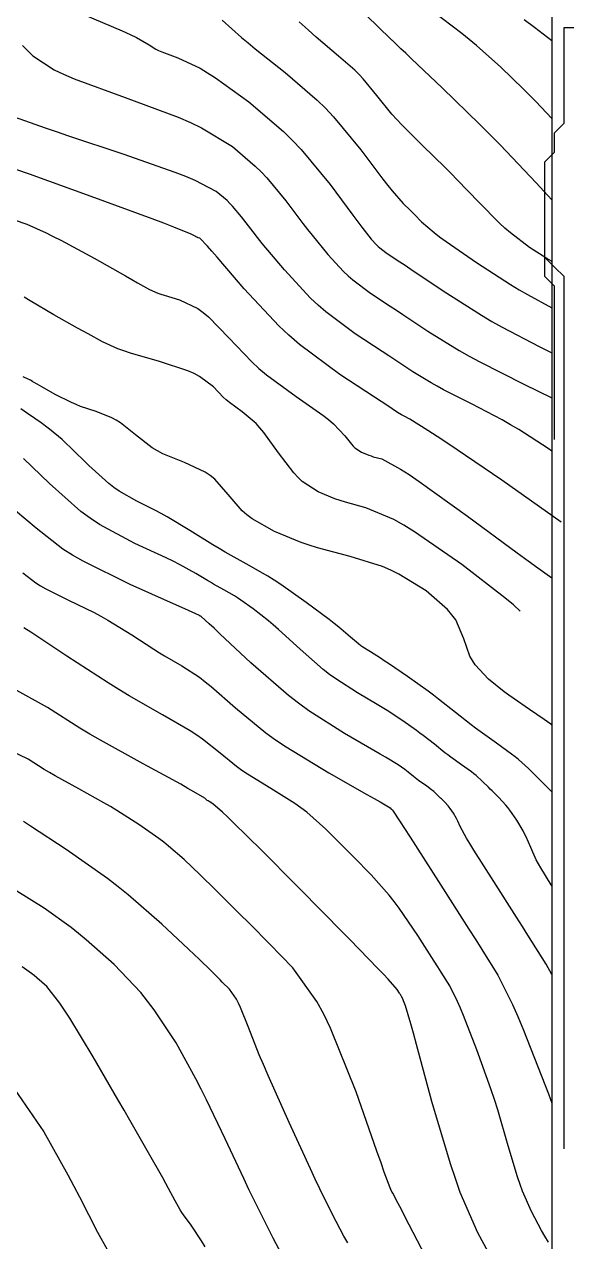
# Model space of a CAD drawing. Header units: metres. Extents: x 837117 to 838479, y 1189012 to 1191015.
# Drawn here: x 838421.5 to 838478.8, y 1189534.6 to 1189661.6 of the extents above; entities that cross this region are included whole.
import ezdxf

# ---------------------------------------------------------------- set-up
doc = ezdxf.new("R2010")
doc.units = ezdxf.units.M
doc.header["$LTSCALE"] = 0.3
for name, color, linetype in [('COTAS 10', 1, 'Continuous'), ('COTAS INT', 252, 'Continuous'), ('DRENAJE', 5, 'Continuous'), ('MARCO IMP', 130, 'Continuous')]:
    doc.layers.add(name, color=color, linetype=linetype)

msp = doc.modelspace()

# ---------------------------------------------------------------- linework, layer by layer
at = {"layer": 'COTAS 10'}
for points in [[(838476.51, 1189651.77), (838474.84, 1189653.53), (838474.2, 1189654.18), (838473.55, 1189654.83), (838471.2, 1189657.12), (838468.65, 1189659.39), (838467.89, 1189660.02), (838467.11, 1189660.65), (838464.08, 1189662.95)], [(838421.27, 1189659.4), (838422.34, 1189658.31), (838424.58, 1189656.84), (838425.55, 1189656.38), (838426.67, 1189655.9), (838431.98, 1189653.96), (838437.52, 1189651.91), (838438.79, 1189651.35), (838439.95, 1189650.8), (838443.19, 1189648.84), (838445.57, 1189646.8), (838446.18, 1189646.2), (838446.77, 1189645.58), (838448.74, 1189643.19), (838450.54, 1189640.81), (838451.02, 1189640.19), (838451.49, 1189639.59), (838453.13, 1189637.58), (838454.78, 1189635.81), (838455.26, 1189635.37), (838455.74, 1189634.94), (838457.58, 1189633.57), (838459.65, 1189632.2), (838460.29, 1189631.78), (838460.96, 1189631.34), (838463.58, 1189629.58), (838466.83, 1189627.58), (838467.88, 1189626.99), (838468.99, 1189626.38), (838473.58, 1189624.05), (838476.51, 1189622.63)], [(838476.51, 1189588.51), (838476.4, 1189588.6), (838476.07, 1189588.84), (838475.72, 1189589.1), (838474.18, 1189590.13), (838472.47, 1189591.3), (838472.01, 1189591.64), (838471.54, 1189591.99), (838469.9, 1189593.3), (838468.51, 1189594.78), (838468.22, 1189595.23), (838467.95, 1189595.69), (838467.32, 1189597.52), (838466.48, 1189599.47), (838466.09, 1189600.01), (838465.63, 1189600.55), (838463.41, 1189602.52), (838460.56, 1189604.26), (838459.71, 1189604.67), (838458.84, 1189605.04), (838455.45, 1189606.08), (838452.07, 1189606.98), (838451.2, 1189607.26), (838450.36, 1189607.55), (838447.56, 1189608.69), (838445.24, 1189610.03), (838444.69, 1189610.44), (838444.19, 1189610.87), (838442.74, 1189612.56), (838441.33, 1189614.17), (838440.85, 1189614.55), (838440.34, 1189614.9), (838438.17, 1189615.89), (838435.92, 1189616.81), (838435.35, 1189617.11), (838434.81, 1189617.43), (838433.08, 1189618.77), (838431.49, 1189620.03), (838431.05, 1189620.31), (838430.6, 1189620.56), (838428.98, 1189621.21), (838427.33, 1189621.75), (838426.87, 1189621.94), (838426.4, 1189622.14), (838424.69, 1189623), (838423.29, 1189623.78), (838422.8, 1189624.06), (838422.41, 1189624.27), (838422.35, 1189624.31), (838422.33, 1189624.32), (838422.31, 1189624.34), (838422.23, 1189624.4), (838422.12, 1189624.47), (838422.08, 1189624.49), (838422.04, 1189624.51), (838421.87, 1189624.57), (838421.34, 1189624.84)], [(838476.17, 1189534.56), (838475.79, 1189535.2), (838475.44, 1189535.81), (838474.37, 1189537.76), (838473.45, 1189539.88), (838473.19, 1189540.6), (838472.93, 1189541.38), (838471.96, 1189544.64), (838470.86, 1189548.39), (838470.52, 1189549.47), (838470.16, 1189550.56), (838468.69, 1189554.64), (838467.29, 1189558.22), (838466.97, 1189558.99), (838466.68, 1189559.67), (838465.85, 1189561.31), (838464.95, 1189562.74), (838464.61, 1189563.28), (838464.23, 1189563.88), (838462.52, 1189566.56), (838460.57, 1189569.41), (838460.04, 1189570.11), (838459.52, 1189570.78), (838457.65, 1189572.9), (838455.81, 1189574.77), (838455.29, 1189575.28), (838454.78, 1189575.8), (838452.94, 1189577.65), (838450.93, 1189579.42), (838450.32, 1189579.89), (838449.69, 1189580.34), (838447.19, 1189581.91), (838444.76, 1189583.38), (838444.17, 1189583.78), (838443.61, 1189584.18), (838441.9, 1189585.58), (838440.07, 1189587.04), (838439.45, 1189587.47), (838438.77, 1189587.91), (838435.89, 1189589.57), (838432.4, 1189591.57), (838431.34, 1189592.21), (838430.23, 1189592.9), (838425.89, 1189595.71), (838422.14, 1189598.19), (838421.41, 1189598.66)], [(838440.35, 1189534.09), (838439.97, 1189534.73), (838438.87, 1189536.36), (838438.08, 1189537.41), (838437.89, 1189537.68), (838437.72, 1189537.95), (838437.2, 1189538.87), (838436.52, 1189540.18), (838436.24, 1189540.69), (838435.92, 1189541.27), (838434.43, 1189543.9), (838432.48, 1189547.29), (838431.88, 1189548.35), (838431.23, 1189549.46), (838428.66, 1189553.9), (838426.23, 1189557.93), (838425.67, 1189558.78), (838425.17, 1189559.52), (838423.8, 1189561.24), (838422.78, 1189562.15), (838422.5, 1189562.38), (838422.22, 1189562.59), (838421.24, 1189563.3)]]:
    msp.add_lwpolyline(points, dxfattribs=at)
at = {"layer": 'COTAS INT'}
for points in [[(838427.56, 1189662.65), (838431.68, 1189660.9), (838432.5, 1189660.53), (838433.18, 1189660.21), (838434.48, 1189659.47), (838435.18, 1189659.01), (838435.48, 1189658.87), (838435.83, 1189658.72), (838437.49, 1189658.11), (838439.82, 1189657.01), (838440.59, 1189656.55), (838441.42, 1189656.02), (838444.88, 1189653.52), (838448.51, 1189650.41), (838449.45, 1189649.48), (838450.35, 1189648.53), (838453.37, 1189644.88), (838455.75, 1189641.68), (838456.25, 1189641.01), (838456.68, 1189640.44), (838457.67, 1189639.18), (838458.22, 1189638.58), (838458.39, 1189638.43), (838458.55, 1189638.28), (838459.18, 1189637.81), (838460.49, 1189636.94), (838461.09, 1189636.54), (838461.79, 1189636.07), (838465.17, 1189633.8), (838469.16, 1189631.26), (838470.25, 1189630.61), (838471.33, 1189630), (838475.17, 1189627.99), (838476.51, 1189627.33)], [(838442.12, 1189662.03), (838444.13, 1189660.23), (838444.82, 1189659.65), (838445.56, 1189659.04), (838448.69, 1189656.57), (838452.02, 1189653.7), (838452.89, 1189652.84), (838453.73, 1189651.95), (838456.57, 1189648.5), (838458.88, 1189645.43), (838459.39, 1189644.78), (838459.84, 1189644.22), (838460.99, 1189642.92), (838461.76, 1189642.18), (838461.96, 1189641.97), (838462.17, 1189641.76), (838462.9, 1189640.99), (838464.22, 1189639.87), (838464.8, 1189639.44), (838465.47, 1189638.95), (838468.66, 1189636.75), (838472.2, 1189634.46), (838473.1, 1189633.92), (838473.96, 1189633.41), (838476.51, 1189632.04)], [(838476.51, 1189636.84), (838476.46, 1189636.88), (838476, 1189637.16), (838474.18, 1189638.33), (838472.18, 1189639.85), (838471.61, 1189640.34), (838471.03, 1189640.87), (838468.88, 1189643.03), (838466.64, 1189645.39), (838466.01, 1189646.03), (838465.38, 1189646.67), (838463.03, 1189648.94), (838460.86, 1189651.11), (838460.32, 1189651.68), (838459.82, 1189652.24), (838458.26, 1189654.17), (838456.82, 1189655.92), (838456.39, 1189656.37), (838455.95, 1189656.8), (838454.26, 1189658.26), (838451.92, 1189660.24), (838451.07, 1189661.01), (838450.13, 1189661.87)], [(838476.51, 1189643.3), (838474.86, 1189645.08), (838471.12, 1189649.01), (838470.06, 1189650.08), (838469, 1189651.15), (838465.08, 1189654.96), (838461.87, 1189657.99), (838461.26, 1189658.58), (838460.76, 1189659.05), (838459.95, 1189659.83), (838459.91, 1189659.88), (838459.9, 1189659.89), (838459.88, 1189659.91), (838459.83, 1189659.95), (838458.28, 1189661.44), (838457.31, 1189662.36)], [(838473.63, 1189662.09), (838474.71, 1189661.29), (838475.61, 1189660.61), (838476.51, 1189659.9)], [(838476.51, 1189617.06), (838476.13, 1189617.35), (838473.05, 1189619.33), (838472.19, 1189619.84), (838471.32, 1189620.33), (838468.13, 1189622), (838465.22, 1189623.47), (838464.53, 1189623.84), (838463.9, 1189624.19), (838462, 1189625.35), (838460.13, 1189626.6), (838459.5, 1189627.02), (838458.82, 1189627.46), (838455.98, 1189629.33), (838452.94, 1189631.6), (838452.13, 1189632.31), (838451.33, 1189633.05), (838448.6, 1189635.98), (838446.3, 1189638.74), (838445.79, 1189639.37), (838445.33, 1189639.94), (838444.12, 1189641.5), (838443.19, 1189642.63), (838442.91, 1189642.92), (838442.62, 1189643.21), (838441.5, 1189644.16), (838439.3, 1189645.31), (838438.32, 1189645.71), (838437.19, 1189646.15), (838431.77, 1189648.05), (838426.11, 1189649.94), (838424.82, 1189650.38), (838423.66, 1189650.78), (838420.43, 1189651.92)], [(838477.47, 1189609.67), (838471.28, 1189614.04), (838465.66, 1189617.86), (838464.53, 1189618.61), (838463.58, 1189619.24), (838461.7, 1189620.42), (838461.09, 1189620.73), (838460.95, 1189620.8), (838460.82, 1189620.88), (838460.42, 1189621.12), (838459.29, 1189621.86), (838458.7, 1189622.25), (838457.99, 1189622.72), (838454.39, 1189625.09), (838450.18, 1189628.21), (838449.08, 1189629.16), (838448.01, 1189630.14), (838444.39, 1189634), (838441.59, 1189637.3), (838441.04, 1189637.94), (838440.59, 1189638.45), (838439.77, 1189639.29), (838439.61, 1189639.34), (838439.58, 1189639.35), (838439.54, 1189639.36), (838439.46, 1189639.4), (838439.33, 1189639.47), (838439.28, 1189639.5), (838439.21, 1189639.54), (838438.88, 1189639.72), (838437.05, 1189640.45), (838436.03, 1189640.84), (838434.79, 1189641.3), (838428.45, 1189643.63), (838421.99, 1189645.96), (838420.67, 1189646.41)], [(838420.4, 1189641.21), (838421.72, 1189640.74), (838423.76, 1189639.84), (838424.48, 1189639.48), (838425.28, 1189639.07), (838428.74, 1189637.19), (838432.02, 1189635.35), (838432.69, 1189634.97), (838433.27, 1189634.64), (838434.54, 1189633.93), (838435.39, 1189633.56), (838435.71, 1189633.45), (838436.07, 1189633.33), (838437.66, 1189632.86), (838439.56, 1189631.95), (838440.11, 1189631.55), (838440.67, 1189631.09), (838442.79, 1189628.9), (838445.19, 1189626.38), (838445.94, 1189625.71), (838446.72, 1189625.05), (838449.82, 1189622.79), (838452.63, 1189620.83), (838453.22, 1189620.37), (838453.73, 1189619.94), (838454.92, 1189618.69), (838455.59, 1189617.8), (838455.78, 1189617.6), (838455.96, 1189617.43), (838456.66, 1189616.96), (838457.41, 1189616.65), (838457.64, 1189616.58), (838457.87, 1189616.5), (838458.78, 1189616.26), (838460.73, 1189615.21), (838461.62, 1189614.63), (838462.66, 1189613.92), (838467.7, 1189610.29), (838472.9, 1189606.47), (838474.05, 1189605.64), (838475.06, 1189604.9), (838476.51, 1189603.87)], [(838473.21, 1189600.4), (838472.5, 1189601.04), (838471.62, 1189601.78), (838467.11, 1189605.25), (838462.19, 1189608.66), (838461.06, 1189609.36), (838460.02, 1189609.95), (838457.11, 1189611.17), (838454.97, 1189611.74), (838454.42, 1189611.92), (838453.88, 1189612.1), (838452.11, 1189612.83), (838450.47, 1189613.92), (838450.03, 1189614.34), (838449.58, 1189614.81), (838448, 1189616.91), (838446.47, 1189619.04), (838446.05, 1189619.52), (838445.64, 1189619.97), (838444.19, 1189621.19), (838442.87, 1189622.16), (838442.54, 1189622.44), (838442.22, 1189622.72), (838441.19, 1189623.8), (838439.76, 1189624.88), (838439.19, 1189625.17), (838438.54, 1189625.45), (838435.56, 1189626.43), (838432.53, 1189627.31), (838431.85, 1189627.54), (838431.24, 1189627.76), (838429.61, 1189628.47), (838428.12, 1189629.3), (838427.6, 1189629.59), (838427.03, 1189629.91), (838424.56, 1189631.3), (838422.06, 1189632.77), (838421.46, 1189633.15)], [(838476.51, 1189581.54), (838475.54, 1189582.51), (838475.26, 1189582.79), (838474.99, 1189583.06), (838474.07, 1189583.98), (838473.03, 1189584.92), (838472.68, 1189585.2), (838472.31, 1189585.49), (838470.74, 1189586.61), (838469.03, 1189587.83), (838468.56, 1189588.18), (838468.1, 1189588.53), (838466.44, 1189589.83), (838464.68, 1189591.22), (838464.15, 1189591.62), (838463.6, 1189592.03), (838461.45, 1189593.56), (838459.47, 1189594.92), (838459.03, 1189595.21), (838458.63, 1189595.47), (838457.57, 1189596.13), (838456.79, 1189596.63), (838456.57, 1189596.79), (838456.35, 1189596.97), (838455.51, 1189597.69), (838454.29, 1189598.73), (838453.81, 1189599.1), (838453.28, 1189599.51), (838450.88, 1189601.3), (838448.24, 1189603.16), (838447.55, 1189603.61), (838446.88, 1189604.03), (838444.63, 1189605.33), (838442.43, 1189606.55), (838441.8, 1189606.92), (838441.15, 1189607.3), (838438.72, 1189608.79), (838436.36, 1189610.23), (838435.75, 1189610.57), (838435.17, 1189610.89), (838433.22, 1189611.85), (838431.36, 1189612.91), (838430.82, 1189613.3), (838430.27, 1189613.72), (838428.21, 1189615.59), (838426.29, 1189617.46), (838425.83, 1189617.89), (838425.4, 1189618.28), (838424.09, 1189619.36), (838423.07, 1189620.12), (838422.82, 1189620.3), (838422.57, 1189620.48), (838421.81, 1189621.02), (838421.09, 1189621.5)], [(838476.51, 1189571.72), (838476.43, 1189571.85), (838475.35, 1189573.62), (838475.11, 1189574.05), (838474.89, 1189574.46), (838474.31, 1189575.74), (838473.82, 1189576.86), (838473.66, 1189577.17), (838473.5, 1189577.48), (838472.84, 1189578.6), (838472.11, 1189579.64), (838471.91, 1189579.9), (838471.71, 1189580.15), (838470.97, 1189580.95), (838470.27, 1189581.66), (838470.08, 1189581.84), (838469.9, 1189582.02), (838469.29, 1189582.63), (838468.6, 1189583.25), (838468.37, 1189583.43), (838468.13, 1189583.62), (838467.09, 1189584.37), (838465.96, 1189585.17), (838465.65, 1189585.4), (838465.35, 1189585.63), (838464.26, 1189586.5), (838463.09, 1189587.41), (838462.74, 1189587.67), (838462.38, 1189587.94), (838460.96, 1189588.96), (838459.31, 1189590.04), (838458.81, 1189590.35), (838458.29, 1189590.67), (838456.22, 1189591.87), (838453.96, 1189593.32), (838453.31, 1189593.8), (838452.66, 1189594.31), (838450.24, 1189596.41), (838447.99, 1189598.47), (838447.44, 1189598.95), (838446.93, 1189599.38), (838445.34, 1189600.64), (838444.05, 1189601.55), (838443.71, 1189601.77), (838443.38, 1189601.98), (838442.27, 1189602.62), (838441.19, 1189603.22), (838440.88, 1189603.4), (838440.57, 1189603.58), (838439.37, 1189604.32), (838437.65, 1189605.27), (838436.99, 1189605.6), (838436.26, 1189605.96), (838432.98, 1189607.46), (838429.31, 1189609.44), (838428.34, 1189610.1), (838427.38, 1189610.8), (838424.08, 1189613.7), (838421.39, 1189616.31)], [(838476.51, 1189562.51), (838475.9, 1189563.57), (838474.01, 1189566.59), (838473.43, 1189567.5), (838472.82, 1189568.46), (838470.45, 1189572.19), (838468.37, 1189575.47), (838467.96, 1189576.15), (838467.61, 1189576.72), (838466.95, 1189577.93), (838466.71, 1189578.48), (838466.64, 1189578.63), (838466.56, 1189578.78), (838466.24, 1189579.32), (838465.89, 1189579.82), (838465.79, 1189579.95), (838465.69, 1189580.07), (838465.33, 1189580.46), (838464.99, 1189580.8), (838464.9, 1189580.89), (838464.52, 1189581.28), (838464.18, 1189581.58), (838464.07, 1189581.67), (838463.95, 1189581.76), (838463.45, 1189582.12), (838462.9, 1189582.51), (838462.75, 1189582.62), (838462.6, 1189582.74), (838462.07, 1189583.16), (838461.5, 1189583.6), (838461.33, 1189583.73), (838461.16, 1189583.86), (838460.46, 1189584.35), (838459.16, 1189585.16), (838458.6, 1189585.49), (838457.95, 1189585.87), (838454.86, 1189587.62), (838451.14, 1189590), (838450.09, 1189590.78), (838449.03, 1189591.6), (838445.1, 1189595.01), (838441.88, 1189598.02), (838441.26, 1189598.6), (838440.76, 1189599.06), (838439.93, 1189599.82), (838439.87, 1189599.85), (838439.85, 1189599.87), (838439.83, 1189599.88), (838439.75, 1189599.93), (838438.59, 1189600.46), (838437.89, 1189600.78), (838437.02, 1189601.16), (838432.52, 1189603.17), (838427.61, 1189605.59), (838426.49, 1189606.23), (838425.48, 1189606.86), (838422.69, 1189609.05), (838420.55, 1189610.87)], [(838421.31, 1189604.4), (838422.66, 1189603.33), (838423.16, 1189603.03), (838423.7, 1189602.71), (838426.08, 1189601.54), (838428.74, 1189600.25), (838429.46, 1189599.86), (838430.18, 1189599.46), (838432.68, 1189597.91), (838434.98, 1189596.42), (838435.56, 1189596.06), (838436.11, 1189595.73), (838437.91, 1189594.7), (838439.76, 1189593.49), (838440.35, 1189593.03), (838440.97, 1189592.53), (838443.5, 1189590.3), (838446.66, 1189587.7), (838447.69, 1189586.97), (838448.78, 1189586.23), (838453.25, 1189583.51), (838457.21, 1189581.28), (838457.97, 1189580.85), (838458.59, 1189580.49), (838459.63, 1189579.88), (838459.76, 1189579.75), (838459.78, 1189579.73), (838459.88, 1189579.63), (838460.67, 1189578.43), (838461.14, 1189577.71), (838461.71, 1189576.82), (838464.68, 1189572.19), (838467.86, 1189567.21), (838468.57, 1189566.1), (838469.2, 1189565.1), (838470.87, 1189562.44), (838472.41, 1189559.38), (838472.95, 1189558.12), (838473.55, 1189556.69), (838476.15, 1189550.05), (838476.51, 1189549.08)], [(838470.78, 1189531.89), (838468.79, 1189535.54), (838466.96, 1189539.77), (838466.44, 1189541.2), (838465.92, 1189542.74), (838464, 1189549.24), (838462.39, 1189555.18), (838462.07, 1189556.36), (838461.79, 1189557.35), (838461.23, 1189559.24), (838461.03, 1189559.75), (838460.99, 1189559.86), (838460.95, 1189559.95), (838460.83, 1189560.19), (838460.7, 1189560.39), (838460.65, 1189560.47), (838460.6, 1189560.55), (838460.36, 1189560.93), (838459.43, 1189562), (838458.94, 1189562.52), (838458.36, 1189563.13), (838455.42, 1189566.16), (838451.83, 1189569.81), (838450.83, 1189570.81), (838449.84, 1189571.81), (838446.24, 1189575.42), (838443.27, 1189578.35), (838442.67, 1189578.93), (838442.16, 1189579.41), (838441.12, 1189580.3), (838440.74, 1189580.53), (838440.65, 1189580.59), (838440.56, 1189580.65), (838440.3, 1189580.87), (838439.17, 1189581.55), (838438.54, 1189581.91), (838437.78, 1189582.33), (838433.88, 1189584.45), (838429.42, 1189586.92), (838428.31, 1189587.57), (838427.26, 1189588.2), (838423.87, 1189590.33), (838420.68, 1189592.12)], [(838463.33, 1189533.1), (838461.22, 1189537.18), (838460.81, 1189537.97), (838460.48, 1189538.61), (838459.91, 1189539.69), (838459.85, 1189539.79), (838459.84, 1189539.81), (838459.83, 1189539.84), (838459.78, 1189539.91), (838459.74, 1189540), (838459.72, 1189540.04), (838459.71, 1189540.07), (838459.63, 1189540.24), (838459.03, 1189541.89), (838458.69, 1189542.86), (838458.26, 1189544.05), (838456.08, 1189550.24), (838453.42, 1189556.88), (838452.71, 1189558.36), (838452, 1189559.68), (838449.5, 1189563.19), (838447.05, 1189565.68), (838446.36, 1189566.38), (838445.68, 1189567.07), (838443.19, 1189569.56), (838440.89, 1189571.83), (838440.33, 1189572.38), (838439.8, 1189572.9), (838438.13, 1189574.5), (838436.52, 1189575.89), (838436.02, 1189576.28), (838435.5, 1189576.68), (838433.43, 1189578.13), (838431.12, 1189579.59), (838430.45, 1189580), (838429.76, 1189580.4), (838427.16, 1189581.86), (838424.7, 1189583.22), (838424.11, 1189583.56), (838423.55, 1189583.89), (838421.86, 1189584.95), (838419.92, 1189585.9)], [(838455.22, 1189534.5), (838454.82, 1189535.21), (838453.61, 1189537.45), (838452.29, 1189540.14), (838451.83, 1189541.13), (838451.31, 1189542.23), (838449.09, 1189547.06), (838446.9, 1189551.96), (838446.42, 1189553.1), (838445.98, 1189554.13), (838444.83, 1189557.06), (838444.04, 1189559.06), (838443.82, 1189559.51), (838443.61, 1189559.91), (838442.86, 1189560.96), (838442.12, 1189561.71), (838441.91, 1189561.92), (838441.71, 1189562.12), (838440.96, 1189562.87), (838439.72, 1189564.08), (838439.2, 1189564.57), (838438.6, 1189565.13), (838435.83, 1189567.75), (838432.31, 1189570.81), (838431.25, 1189571.65), (838430.15, 1189572.49), (838425.83, 1189575.53), (838422.11, 1189577.98), (838421.38, 1189578.46)], [(838449.51, 1189531.07), (838447.43, 1189534.99), (838445.44, 1189538.97), (838444.9, 1189540.08), (838444.36, 1189541.21), (838442.44, 1189545.35), (838440.49, 1189549.43), (838439.93, 1189550.52), (838439.37, 1189551.6), (838437.3, 1189555.35), (838435.02, 1189558.82), (838434.33, 1189559.72), (838433.62, 1189560.6), (838430.84, 1189563.54), (838427.92, 1189566.12), (838427.13, 1189566.77), (838426.34, 1189567.4), (838423.54, 1189569.41), (838420.67, 1189571.17)], [(838420.44, 1189550.54), (838423.49, 1189546.1), (838426.01, 1189541.59), (838426.63, 1189540.43), (838427.22, 1189539.31), (838429.1, 1189535.61), (838431.11, 1189532.02)]]:
    msp.add_lwpolyline(points, dxfattribs=at)
at = {"layer": 'DRENAJE'}
for points in [[(838475.79, 1189637.27, 0), (838475.79, 1189638.27, 0), (838475.79, 1189639.27, 0), (838475.79, 1189640.27, 0), (838475.79, 1189641.27, 0), (838475.79, 1189642.27, 0), (838475.79, 1189643.27, 0), (838475.79, 1189644.27, 0), (838475.79, 1189645.27, 0), (838475.79, 1189646.27, 0), (838475.79, 1189647.27, 0), (838476.79, 1189648.27, 0), (838476.79, 1189649.27, 0), (838476.79, 1189650.27, 0), (838477.79, 1189651.27, 0), (838477.79, 1189652.27, 0), (838477.79, 1189653.27, 0), (838477.79, 1189654.27, 0), (838477.79, 1189655.27, 0), (838477.79, 1189656.27, 0), (838477.79, 1189657.27, 0), (838477.79, 1189658.27, 0), (838477.79, 1189659.27, 0), (838477.79, 1189660.27, 0), (838477.79, 1189661.27, 0), (838478.79, 1189661.27, 0)], [(838477.79, 1189544.31, 0), (838477.79, 1189545.31, 0), (838477.79, 1189546.31, 0), (838477.79, 1189547.31, 0), (838477.79, 1189548.3, 0), (838477.79, 1189549.3, 0), (838477.79, 1189550.3, 0), (838477.79, 1189551.3, 0), (838477.79, 1189552.3, 0), (838477.79, 1189553.3, 0), (838477.79, 1189554.3, 0), (838477.79, 1189555.3, 0), (838477.79, 1189556.3, 0), (838477.79, 1189557.3, 0), (838477.79, 1189558.3, 0), (838477.79, 1189559.3, 0), (838477.79, 1189560.3, 0), (838477.79, 1189561.3, 0), (838477.79, 1189562.3, 0), (838477.79, 1189563.3, 0), (838477.79, 1189564.3, 0), (838477.79, 1189565.3, 0), (838477.79, 1189566.3, 0), (838477.79, 1189567.3, 0), (838477.79, 1189568.3, 0), (838477.79, 1189569.3, 0), (838477.79, 1189570.3, 0), (838477.79, 1189571.3, 0), (838477.79, 1189572.3, 0), (838477.79, 1189573.3, 0), (838477.79, 1189574.3, 0), (838477.79, 1189575.3, 0), (838477.79, 1189576.3, 0), (838477.79, 1189577.3, 0), (838477.79, 1189578.29, 0), (838477.79, 1189579.29, 0), (838477.79, 1189580.29, 0), (838477.79, 1189581.29, 0), (838477.79, 1189582.29, 0), (838477.79, 1189583.29, 0), (838477.79, 1189584.29, 0), (838477.79, 1189585.29, 0), (838477.79, 1189586.29, 0), (838477.79, 1189587.29, 0), (838477.79, 1189588.29, 0), (838477.79, 1189589.29, 0), (838477.79, 1189590.29, 0), (838477.79, 1189591.29, 0), (838477.79, 1189592.29, 0), (838477.79, 1189593.29, 0), (838477.79, 1189594.29, 0), (838477.79, 1189595.29, 0), (838477.79, 1189596.29, 0), (838477.79, 1189597.29, 0), (838477.79, 1189598.29, 0), (838477.79, 1189599.29, 0), (838477.79, 1189600.29, 0), (838477.79, 1189601.29, 0), (838477.79, 1189602.29, 0), (838477.79, 1189603.29, 0), (838477.79, 1189604.29, 0), (838477.79, 1189605.29, 0), (838477.79, 1189606.29, 0), (838477.79, 1189607.28, 0), (838477.79, 1189608.28, 0), (838477.79, 1189609.28, 0), (838477.79, 1189610.28, 0), (838477.79, 1189611.28, 0), (838477.79, 1189612.28, 0), (838477.79, 1189613.28, 0), (838477.79, 1189614.28, 0), (838477.79, 1189615.28, 0), (838477.79, 1189616.28, 0), (838477.79, 1189617.28, 0), (838477.79, 1189618.28, 0), (838477.79, 1189619.28, 0), (838477.79, 1189620.28, 0), (838477.79, 1189621.28, 0), (838477.79, 1189622.28, 0), (838477.79, 1189623.28, 0), (838477.79, 1189624.28, 0), (838477.79, 1189625.28, 0), (838477.79, 1189626.28, 0), (838477.79, 1189627.28, 0), (838477.79, 1189628.28, 0), (838477.79, 1189629.28, 0), (838477.79, 1189630.28, 0), (838477.79, 1189631.28, 0), (838477.79, 1189632.28, 0), (838477.79, 1189633.28, 0), (838477.79, 1189634.28, 0), (838477.79, 1189635.28, 0), (838476.79, 1189636.28, 0), (838475.79, 1189637.27, 0)], [(838476.79, 1189618.28, 0), (838476.79, 1189619.28, 0), (838476.79, 1189620.28, 0), (838476.79, 1189621.28, 0), (838476.79, 1189622.28, 0), (838476.79, 1189623.28, 0), (838476.79, 1189624.28, 0), (838476.79, 1189625.28, 0), (838476.79, 1189626.28, 0), (838476.79, 1189627.28, 0), (838476.79, 1189628.28, 0), (838476.79, 1189629.28, 0), (838476.79, 1189630.28, 0), (838476.79, 1189631.28, 0), (838476.79, 1189632.28, 0), (838476.79, 1189633.28, 0), (838476.79, 1189634.28, 0), (838475.79, 1189635.28, 0), (838475.79, 1189636.28, 0), (838475.79, 1189637.27, 0)]]:
    msp.add_polyline3d(points, dxfattribs=at)
at = {"layer": 'MARCO IMP'}
msp.add_lwpolyline([(837116.51, 1189053.87), (837116.51, 1191013.87), (838476.51, 1191013.87), (838476.51, 1189053.87), (837116.51, 1189053.87)], dxfattribs=at)

doc.saveas('drawing.dxf')
